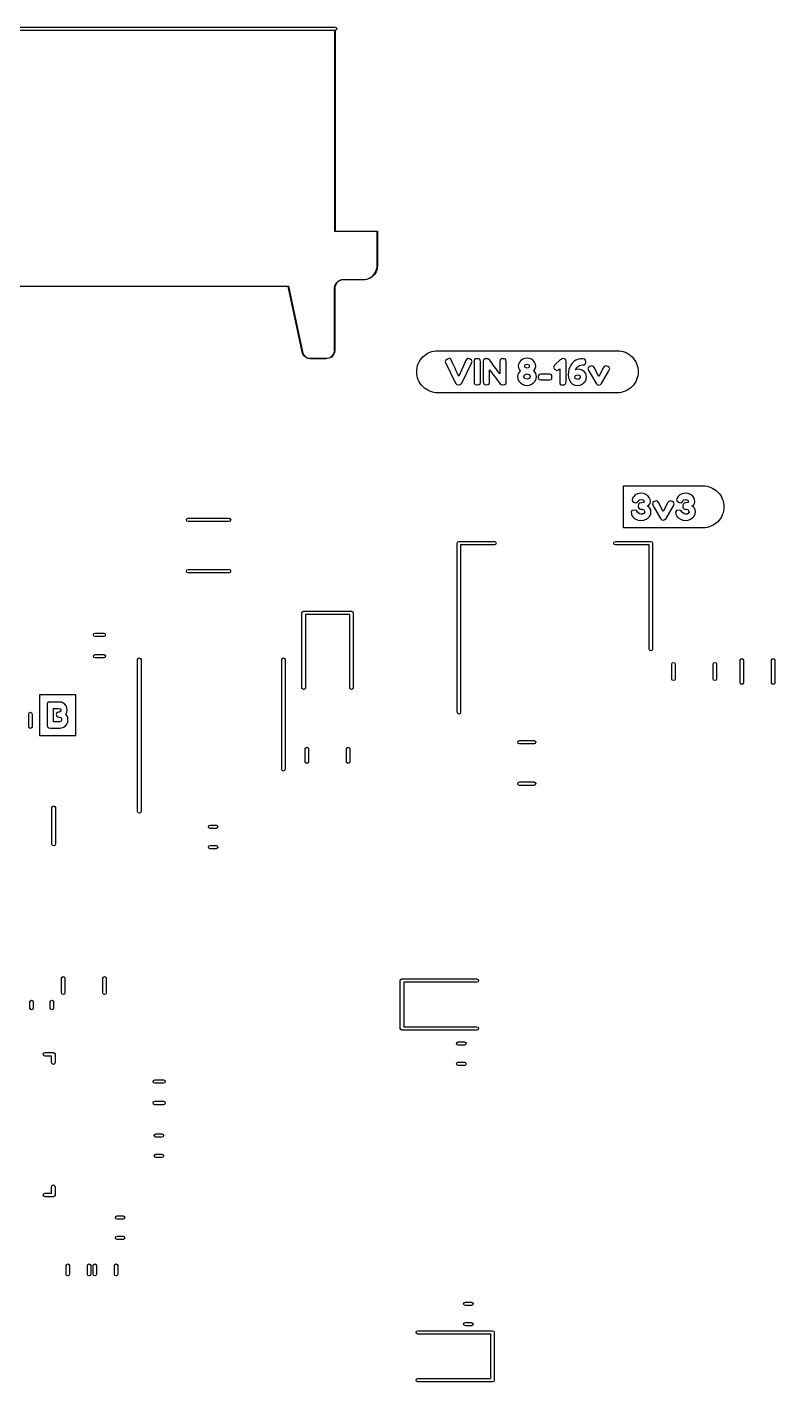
# Model space of a CAD drawing. Extents: x 39.1 to 94.4, y -76.2 to -22.6.
# Drawn here: x 67.81 to 94.39, y -70.69 to -22.55 of the extents above; entities that cross this region are included whole.
import ezdxf

# ---------------------------------------------------------------- set-up
doc = ezdxf.new("R2010")
doc.units = 0
doc.layers.add('BLACK', color=7, linetype='CONTINUOUS')

msp = doc.modelspace()

# ---------------------------------------------------------------- linework, layer by layer
at = {"layer": 'BLACK', "linetype": 'CONTINUOUS'}
for p, q in [((53.2371, -22.5546), (78.7629, -22.5546)), ((78.7629, -22.5546), (78.8053, -22.5722)), ((78.8053, -22.5722), (78.8229, -22.6146)), ((78.8229, -22.6146), (78.8053, -22.6571)), ((78.7549, -22.6746), (53.2451, -22.6746)), ((78.7549, -29.8106), (78.7549, -22.6746)), ((78.8053, -22.6571), (78.7709, -22.6713)), ((78.7709, -22.6713), (78.7709, -29.8026)), ((78.7572, -29.8162), (78.7549, -29.8106)), ((78.7629, -29.8186), (78.7572, -29.8162)), ((80.252, -29.8186), (78.7629, -29.8186)), ((78.7709, -29.8026), (80.26, -29.8026)), ((80.252, -31.029), (80.252, -29.8186)), ((80.26, -29.8026), (80.2657, -29.8049)), ((80.2657, -29.8049), (80.268, -29.8106)), ((80.268, -29.8106), (80.268, -31.029)), ((80.2177, -31.2494), (80.1572, -31.3457)), ((80.1792, -31.2924), (80.2273, -31.1925)), ((80.2553, -31.142), (80.2177, -31.2494)), ((80.2273, -31.1925), (80.252, -31.0844)), ((80.252, -31.0844), (80.252, -31.029)), ((80.268, -31.029), (80.2553, -31.142)), ((54.8992, -31.7581), (77.1008, -31.7581)), ((77.1008, -31.7581), (77.1029, -31.759)), ((77.1029, -31.759), (77.1052, -31.7594)), ((77.1052, -31.7594), (77.1057, -31.7601)), ((77.1057, -31.7601), (77.1065, -31.7605)), ((77.1065, -31.7605), (77.1073, -31.7626)), ((77.1073, -31.7626), (77.1086, -31.7645)), ((77.1086, -31.7645), (77.607, -34.0902)), ((78.742, -31.829), (78.7571, -31.7338)), ((78.7571, -31.7338), (78.8008, -31.648)), ((78.7866, -31.6948), (78.758, -31.7828)), ((78.841, -31.62), (78.7866, -31.6948)), ((78.8008, -31.648), (78.869, -31.5798)), ((78.9158, -31.5656), (78.841, -31.62)), ((78.869, -31.5798), (78.9548, -31.5361)), ((79.0038, -31.537), (78.9158, -31.5656)), ((78.9548, -31.5361), (79.05, -31.521)), ((79.05, -31.537), (79.0038, -31.537)), ((79.05, -31.521), (79.76, -31.521)), ((79.76, -31.537), (79.05, -31.537)), ((79.76, -31.521), (79.8154, -31.521)), ((79.873, -31.5243), (79.76, -31.537)), ((79.8154, -31.521), (79.9235, -31.4963)), ((79.9804, -31.4867), (79.873, -31.5243)), ((79.9235, -31.4963), (80.0234, -31.4482)), ((80.0767, -31.4262), (79.9804, -31.4867)), ((80.0234, -31.4482), (80.1101, -31.3791)), ((80.1572, -31.3457), (80.0767, -31.4262)), ((80.1101, -31.3791), (80.1792, -31.2924)), ((77.0943, -31.7741), (54.9057, -31.7741)), ((77.5914, -34.0935), (77.0943, -31.7741)), ((78.742, -34.029), (78.742, -31.829)), ((78.758, -31.7828), (78.758, -31.829)), ((78.758, -31.829), (78.758, -34.029)), ((77.6197, -34.1721), (77.5913, -34.0935)), ((77.5913, -34.0935), (77.5914, -34.0935)), ((77.5914, -34.0935), (77.5914, -34.0935)), ((77.607, -34.0902), (77.607, -34.0902)), ((77.607, -34.0902), (77.6153, -34.1293)), ((77.6153, -34.1293), (77.6524, -34.2)), ((77.6682, -34.2401), (77.6197, -34.1721)), ((78.659, -34.238), (78.7134, -34.1632)), ((78.7429, -34.1242), (78.6992, -34.21)), ((78.7134, -34.1632), (78.742, -34.0752)), ((78.742, -34.0752), (78.742, -34.029)), ((78.758, -34.029), (78.7429, -34.1242)), ((81.9967, -34.1777), (82.0597, -34.1399)), ((82.0597, -34.1399), (82.1261, -34.1085)), ((82.1261, -34.1085), (82.1952, -34.0838)), ((82.1952, -34.0838), (82.2665, -34.0659)), ((82.2665, -34.0659), (82.3391, -34.0552)), ((82.3391, -34.0552), (82.4125, -34.0515)), ((82.4125, -34.0515), (82.6771, -34.0515)), ((82.6771, -34.0515), (88.5229, -34.0515)), ((88.5229, -34.0515), (88.7875, -34.0515)), ((88.7875, -34.0515), (88.8608, -34.0552)), ((88.8608, -34.0552), (88.9335, -34.0659)), ((88.9335, -34.0659), (89.0048, -34.0838)), ((89.0048, -34.0838), (89.0739, -34.1085)), ((89.0739, -34.1085), (89.1403, -34.1399)), ((89.1403, -34.1399), (89.2033, -34.1777)), ((77.6524, -34.2), (77.7072, -34.2582)), ((77.7331, -34.2926), (77.6682, -34.2401)), ((77.7072, -34.2582), (77.7756, -34.2996)), ((77.8098, -34.3257), (77.7331, -34.2926)), ((77.7756, -34.2996), (77.8526, -34.321)), ((77.8925, -34.337), (77.8098, -34.3257)), ((77.8526, -34.321), (77.8925, -34.321)), ((77.8925, -34.321), (77.8925, -34.321)), ((77.8925, -34.321), (78.45, -34.321)), ((78.45, -34.337), (77.8925, -34.337)), ((77.8925, -34.337), (77.8925, -34.337)), ((77.8925, -34.337), (77.8925, -34.337)), ((78.45, -34.321), (78.4962, -34.321)), ((78.5452, -34.3219), (78.45, -34.337)), ((78.4962, -34.321), (78.5842, -34.2924)), ((78.631, -34.2782), (78.5452, -34.3219)), ((78.5842, -34.2924), (78.659, -34.238)), ((78.6992, -34.21), (78.631, -34.2782)), ((81.6677, -34.7266), (81.6784, -34.654)), ((81.6784, -34.654), (81.6963, -34.5827)), ((81.6963, -34.5827), (81.721, -34.5136)), ((81.721, -34.5136), (81.7524, -34.4472)), ((81.7524, -34.4472), (81.7902, -34.3842)), ((81.7902, -34.3842), (81.8339, -34.3252)), ((81.8339, -34.3252), (81.8833, -34.2708)), ((81.8833, -34.2708), (81.9377, -34.2214)), ((81.9377, -34.2214), (81.9967, -34.1777)), ((82.6958, -34.3879), (82.6771, -34.4304)), ((82.6771, -34.4304), (82.6961, -34.4914)), ((82.752, -34.3492), (82.6958, -34.3879)), ((82.6961, -34.4914), (83.0467, -35.2026)), ((82.8162, -34.3276), (82.752, -34.3492)), ((82.8498, -34.3326), (82.8162, -34.3276)), ((82.8714, -34.3504), (82.8498, -34.3326)), ((82.8924, -34.3841), (82.8714, -34.3504)), ((82.9093, -34.4196), (82.8924, -34.3841)), ((82.9413, -34.4895), (82.9093, -34.4196)), ((82.9821, -34.5792), (82.9413, -34.4895)), ((83.0257, -34.6743), (82.9821, -34.5792)), ((83.4099, -34.3999), (83.1559, -34.9562)), ((83.2638, -35.2026), (83.6144, -34.4914)), ((83.4277, -34.3618), (83.4099, -34.3999)), ((83.4835, -34.3276), (83.4277, -34.3618)), ((83.5585, -34.3492), (83.4835, -34.3276)), ((83.6147, -34.3879), (83.5585, -34.3492)), ((83.6144, -34.4914), (83.6334, -34.4304)), ((83.6334, -34.4304), (83.6147, -34.3879)), ((83.7052, -34.4031), (83.7033, -34.4469)), ((83.7033, -34.4469), (83.7033, -35.1531)), ((83.7172, -34.3695), (83.7052, -34.4031)), ((83.7509, -34.3438), (83.7172, -34.3695)), ((83.8163, -34.3352), (83.7509, -34.3438)), ((83.8871, -34.3469), (83.8163, -34.3352)), ((83.9217, -34.3822), (83.8871, -34.3469)), ((83.928, -34.4482), (83.9217, -34.3822)), ((83.928, -35.1543), (83.928, -34.4482)), ((84.0417, -34.3739), (84.0296, -34.4444)), ((84.0296, -34.4444), (84.0296, -35.1531)), ((84.0779, -34.3441), (84.0417, -34.3739)), ((84.1401, -34.3364), (84.0779, -34.3441)), ((84.2005, -34.3434), (84.1401, -34.3364)), ((84.2316, -34.3593), (84.2005, -34.3434)), ((84.2608, -34.3923), (84.2316, -34.3593)), ((84.3452, -34.5069), (84.2608, -34.3923)), ((84.4197, -34.6078), (84.3452, -34.5069)), ((84.4843, -34.6949), (84.4197, -34.6078)), ((84.631, -34.3739), (84.6189, -34.4444)), ((84.6189, -34.4444), (84.6189, -34.8737)), ((84.6672, -34.3441), (84.631, -34.3739)), ((84.7275, -34.3364), (84.6672, -34.3441)), ((84.7859, -34.3428), (84.7275, -34.3364)), ((84.819, -34.358), (84.7859, -34.3428)), ((84.8348, -34.3847), (84.819, -34.358)), ((84.8424, -34.4495), (84.8348, -34.3847)), ((84.8424, -35.1543), (84.8424, -34.4495)), ((85.2847, -34.525), (85.2742, -34.6031)), ((85.2742, -34.6031), (85.2952, -34.6914)), ((85.316, -34.4564), (85.2847, -34.525)), ((85.3682, -34.3974), (85.316, -34.4564)), ((85.4343, -34.3523), (85.3682, -34.3974)), ((85.5071, -34.3252), (85.4343, -34.3523)), ((85.5003, -34.6012), (85.5206, -34.5536)), ((85.5225, -34.6501), (85.5003, -34.6012)), ((85.5867, -34.3161), (85.5071, -34.3252)), ((85.5206, -34.5536), (85.5835, -34.532)), ((85.586, -34.673), (85.5225, -34.6501)), ((85.5835, -34.532), (85.6476, -34.5543)), ((85.6483, -34.6501), (85.586, -34.673)), ((85.666, -34.3253), (85.5867, -34.3161)), ((85.6476, -34.5543), (85.6692, -34.6019)), ((85.6692, -34.6019), (85.6483, -34.6501)), ((85.7379, -34.3528), (85.666, -34.3253)), ((85.8026, -34.3987), (85.7379, -34.3528)), ((85.8534, -34.4588), (85.8026, -34.3987)), ((85.8838, -34.5291), (85.8534, -34.4588)), ((85.8756, -34.687), (85.894, -34.6095)), ((85.894, -34.6095), (85.8838, -34.5291)), ((86.5684, -34.5574), (86.5227, -34.6324)), ((86.5227, -34.6324), (86.5627, -34.7111)), ((86.7767, -34.3695), (86.5684, -34.5574)), ((86.7805, -34.3669), (86.7767, -34.3695)), ((86.8522, -34.3339), (86.7805, -34.3669)), ((86.9125, -34.3403), (86.8522, -34.3339)), ((86.9456, -34.3549), (86.9125, -34.3403)), ((86.9633, -34.3822), (86.9456, -34.3549)), ((86.9697, -34.4495), (86.9633, -34.3822)), ((86.9697, -35.1569), (86.9697, -34.4495)), ((87.1019, -34.6406), (87.0743, -34.7216)), ((87.1404, -34.566), (87.1019, -34.6406)), ((87.19, -34.4977), (87.1404, -34.566)), ((87.2492, -34.4392), (87.19, -34.4977)), ((87.3164, -34.3937), (87.2492, -34.4392)), ((87.3917, -34.3612), (87.3164, -34.3937)), ((87.331, -34.6705), (87.3761, -34.6209)), ((87.3761, -34.6209), (87.4529, -34.5778)), ((87.4751, -34.3417), (87.3917, -34.3612)), ((87.4529, -34.5778), (87.5539, -34.56)), ((87.5666, -34.3352), (87.4751, -34.3417)), ((87.5539, -34.56), (87.6276, -34.5523)), ((87.6371, -34.3472), (87.5666, -34.3352)), ((87.6276, -34.5523), (87.653, -34.5358)), ((87.6669, -34.3834), (87.6371, -34.3472)), ((87.653, -34.5358), (87.6682, -34.5028)), ((87.6745, -34.4444), (87.6669, -34.3834)), ((87.6682, -34.5028), (87.6745, -34.4444)), ((87.7673, -34.653), (87.7507, -34.6971)), ((87.8168, -34.612), (87.7673, -34.653)), ((87.893, -34.5841), (87.8168, -34.612)), ((87.9368, -34.6012), (87.893, -34.5841)), ((87.9705, -34.6527), (87.9368, -34.6012)), ((88.1368, -34.9727), (87.9705, -34.6527)), ((88.3032, -34.6527), (88.1368, -34.9727)), ((88.3242, -34.6178), (88.3032, -34.6527)), ((88.3464, -34.5962), (88.3242, -34.6178)), ((88.387, -34.5854), (88.3464, -34.5962)), ((88.4569, -34.612), (88.387, -34.5854)), ((88.5064, -34.6527), (88.4569, -34.612)), ((88.5229, -34.6959), (88.5064, -34.6527)), ((89.2033, -34.1777), (89.2623, -34.2214)), ((89.2623, -34.2214), (89.3167, -34.2708)), ((89.3167, -34.2708), (89.3661, -34.3252)), ((89.3661, -34.3252), (89.4098, -34.3842)), ((89.4098, -34.3842), (89.4476, -34.4472)), ((89.4476, -34.4472), (89.479, -34.5136)), ((89.479, -34.5136), (89.5037, -34.5827)), ((89.5037, -34.5827), (89.5216, -34.654)), ((89.5216, -34.654), (89.5323, -34.7266)), ((81.6641, -34.8), (81.6677, -34.7266)), ((81.6677, -34.8734), (81.6641, -34.8)), ((81.6784, -34.946), (81.6677, -34.8734)), ((81.6963, -35.0173), (81.6784, -34.946)), ((81.721, -35.0864), (81.6963, -35.0173)), ((81.7524, -35.1528), (81.721, -35.0864)), ((83.0695, -34.7694), (83.0257, -34.6743)), ((83.1108, -34.8591), (83.0695, -34.7694)), ((83.1421, -34.9268), (83.1108, -34.8591)), ((83.1559, -34.9562), (83.1421, -34.9268)), ((84.2532, -35.1543), (84.2532, -34.7365)), ((84.2532, -34.7365), (84.2887, -34.7828)), ((84.2887, -34.7828), (84.335, -34.8437)), ((84.335, -34.8437), (84.3922, -34.9194)), ((84.3922, -34.9194), (84.4603, -35.0097)), ((84.4603, -35.0097), (84.5393, -35.1147)), ((84.5391, -34.7683), (84.4843, -34.6949)), ((84.5839, -34.8278), (84.5391, -34.7683)), ((84.5393, -35.1147), (84.6291, -35.2343)), ((84.6189, -34.8737), (84.5839, -34.8278)), ((85.2528, -34.9151), (85.2463, -34.9676)), ((85.2463, -34.9676), (85.2578, -35.057)), ((85.2723, -34.8641), (85.2528, -34.9151)), ((85.2578, -35.057), (85.2923, -35.1336)), ((85.3238, -34.7911), (85.2723, -34.8641)), ((85.2923, -35.1336), (85.3498, -35.1975)), ((85.2952, -34.6914), (85.3289, -34.7467)), ((85.3504, -34.767), (85.3238, -34.7911)), ((85.3289, -34.7467), (85.3504, -34.767)), ((85.4711, -34.9727), (85.5003, -34.9073)), ((85.5003, -35.0388), (85.4711, -34.9727)), ((85.5003, -34.9073), (85.5848, -34.8775)), ((85.5854, -35.0692), (85.5003, -35.0388)), ((85.5848, -34.8775), (85.6686, -34.9079)), ((85.6692, -35.0388), (85.5854, -35.0692)), ((85.6686, -34.9079), (85.6972, -34.9734)), ((85.6972, -34.9734), (85.6692, -35.0388)), ((85.8184, -35.1969), (85.8759, -35.1327)), ((85.8191, -34.767), (85.8381, -34.7467)), ((85.8477, -34.793), (85.8191, -34.767)), ((85.8381, -34.7467), (85.8756, -34.687)), ((85.8934, -34.8622), (85.8477, -34.793)), ((85.8759, -35.1327), (85.9104, -35.0563)), ((85.9148, -34.9146), (85.8934, -34.8622)), ((85.9104, -35.0563), (85.9219, -34.9676)), ((85.9219, -34.9676), (85.9148, -34.9146)), ((85.9931, -34.9308), (85.9854, -34.988)), ((85.9854, -34.988), (85.9918, -35.0464)), ((85.9918, -35.0464), (86.0201, -35.0788)), ((86.0172, -34.9003), (85.9931, -34.9308)), ((86.0782, -34.8889), (86.0172, -34.9003)), ((86.0201, -35.0788), (86.0769, -35.0896)), ((86.0769, -35.0896), (86.3791, -35.0896)), ((86.3804, -34.8889), (86.0782, -34.8889)), ((86.3791, -35.0896), (86.4426, -35.0781)), ((86.4369, -34.8994), (86.3804, -34.8889)), ((86.4642, -34.9308), (86.4369, -34.8994)), ((86.4426, -35.0781), (86.4649, -35.047)), ((86.4719, -34.9892), (86.4642, -34.9308)), ((86.4649, -35.047), (86.4719, -34.9892)), ((86.5627, -34.7111), (86.6395, -34.7555)), ((86.6395, -34.7555), (86.7284, -34.7162)), ((86.7284, -34.7162), (86.7449, -34.7009)), ((86.7449, -34.7009), (86.7449, -35.1543)), ((87.0578, -34.809), (87.0522, -34.9029)), ((87.0522, -34.9029), (87.0616, -35.0078)), ((87.0743, -34.7216), (87.0578, -34.809)), ((87.0616, -35.0078), (87.0895, -35.099)), ((87.0895, -35.099), (87.1361, -35.1766)), ((87.2834, -34.9803), (87.3094, -34.9327)), ((87.2866, -35.0172), (87.2834, -34.9803)), ((87.2986, -35.0451), (87.2866, -35.0172)), ((87.3799, -35.0743), (87.2986, -35.0451)), ((87.3951, -34.7111), (87.3012, -34.7327)), ((87.3012, -34.7327), (87.3075, -34.7149)), ((87.3075, -34.7149), (87.331, -34.6705)), ((87.3094, -34.9327), (87.3843, -34.9092)), ((87.4532, -35.053), (87.3799, -35.0743)), ((87.3843, -34.9092), (87.4555, -34.9346)), ((87.4749, -34.7203), (87.3951, -34.7111)), ((87.4777, -34.9892), (87.4532, -35.053)), ((87.4555, -34.9346), (87.4777, -34.9892)), ((87.5467, -34.7481), (87.4749, -34.7203)), ((87.6104, -34.7943), (87.5467, -34.7481)), ((87.6079, -35.1962), (87.659, -35.134)), ((87.6602, -34.8521), (87.6104, -34.7943)), ((87.659, -35.134), (87.6897, -35.0625)), ((87.69, -34.9145), (87.6602, -34.8521)), ((87.6897, -35.0625), (87.6999, -34.9816)), ((87.6999, -34.9816), (87.69, -34.9145)), ((87.7507, -34.6971), (87.7761, -34.7657)), ((87.7761, -34.7657), (88.0403, -35.2178)), ((88.2346, -35.2166), (88.4975, -34.7657)), ((88.4975, -34.7657), (88.5229, -34.6959)), ((89.479, -35.0864), (89.4476, -35.1528)), ((89.5037, -35.0173), (89.479, -35.0864)), ((89.5216, -34.946), (89.5037, -35.0173)), ((89.5323, -34.8734), (89.5216, -34.946)), ((89.5323, -34.7266), (89.5359, -34.8)), ((89.5359, -34.8), (89.5323, -34.8734)), ((81.7902, -35.2158), (81.7524, -35.1528)), ((81.8339, -35.2748), (81.7902, -35.2158)), ((81.8833, -35.3292), (81.8339, -35.2748)), ((81.9377, -35.3786), (81.8833, -35.3292)), ((81.9967, -35.4223), (81.9377, -35.3786)), ((82.0597, -35.4601), (81.9967, -35.4223)), ((82.1261, -35.4915), (82.0597, -35.4601)), ((82.1952, -35.5162), (82.1261, -35.4915)), ((82.2665, -35.5341), (82.1952, -35.5162)), ((82.3391, -35.5448), (82.2665, -35.5341)), ((82.4125, -35.5485), (82.3391, -35.5448)), ((82.6771, -35.5485), (82.4125, -35.5485)), ((83.1622, -35.5485), (82.6771, -35.5485)), ((83.0467, -35.2026), (83.0892, -35.2477)), ((83.0892, -35.2477), (83.1495, -35.2648)), ((83.1495, -35.2648), (83.1622, -35.2648)), ((83.1622, -35.2648), (83.2213, -35.2477)), ((83.815, -35.5485), (83.1622, -35.5485)), ((83.2213, -35.2477), (83.2638, -35.2026)), ((83.7033, -35.1531), (83.7109, -35.2178)), ((83.7109, -35.2178), (83.7445, -35.254)), ((83.7445, -35.254), (83.815, -35.2661)), ((83.815, -35.2661), (83.8804, -35.2575)), ((84.7294, -35.5485), (83.815, -35.5485)), ((83.8804, -35.2575), (83.9141, -35.2318)), ((83.9141, -35.2318), (83.9261, -35.1988)), ((83.9261, -35.1988), (83.928, -35.1543)), ((84.0296, -35.1531), (84.0315, -35.1975)), ((84.0315, -35.1975), (84.0436, -35.2318)), ((84.0436, -35.2318), (84.0766, -35.2575)), ((84.0766, -35.2575), (84.1401, -35.2661)), ((84.1401, -35.2661), (84.2055, -35.2575)), ((84.2055, -35.2575), (84.2392, -35.2318)), ((84.2392, -35.2318), (84.2513, -35.1988)), ((84.2513, -35.1988), (84.2532, -35.1543)), ((84.6291, -35.2343), (84.6608, -35.2585)), ((84.6608, -35.2585), (84.7294, -35.2661)), ((84.7294, -35.2661), (84.7948, -35.2575)), ((85.5841, -35.5485), (84.7294, -35.5485)), ((84.7948, -35.2575), (84.8285, -35.2318)), ((84.8285, -35.2318), (84.8405, -35.1988)), ((84.8405, -35.1988), (84.8424, -35.1543)), ((85.3498, -35.1975), (85.4218, -35.2455)), ((85.4218, -35.2455), (85.5, -35.2743)), ((85.5, -35.2743), (85.5841, -35.2839)), ((85.5841, -35.2839), (85.6683, -35.2742)), ((86.3791, -35.5485), (85.5841, -35.5485)), ((85.6683, -35.2742), (85.7464, -35.2452)), ((85.7464, -35.2452), (85.8184, -35.1969)), ((86.8567, -35.5485), (86.3791, -35.5485)), ((86.7449, -35.1543), (86.7468, -35.2007)), ((86.7468, -35.2007), (86.7589, -35.2356)), ((86.7589, -35.2356), (86.7928, -35.2604)), ((86.7928, -35.2604), (86.8567, -35.2686)), ((86.8567, -35.2686), (86.9221, -35.2601)), ((87.385, -35.5485), (86.8567, -35.5485)), ((86.9221, -35.2601), (86.9557, -35.2343)), ((86.9557, -35.2343), (86.9678, -35.2007)), ((86.9678, -35.2007), (86.9697, -35.1569)), ((87.1361, -35.1766), (87.201, -35.2355)), ((87.201, -35.2355), (87.2839, -35.2708)), ((87.2839, -35.2708), (87.385, -35.2826)), ((87.385, -35.2826), (87.4679, -35.273)), ((88.1387, -35.5485), (87.385, -35.5485)), ((87.4679, -35.273), (87.5422, -35.2442)), ((87.5422, -35.2442), (87.6079, -35.1962)), ((88.0403, -35.2178), (88.0517, -35.2318)), ((88.0517, -35.2318), (88.0867, -35.2591)), ((88.0867, -35.2591), (88.1387, -35.2724)), ((88.1387, -35.2724), (88.194, -35.2553)), ((88.5229, -35.5485), (88.1387, -35.5485)), ((88.194, -35.2553), (88.2346, -35.2166)), ((88.7875, -35.5485), (88.5229, -35.5485)), ((88.8608, -35.5448), (88.7875, -35.5485)), ((88.9335, -35.5341), (88.8608, -35.5448)), ((89.0048, -35.5162), (88.9335, -35.5341)), ((89.0739, -35.4915), (89.0048, -35.5162)), ((89.1403, -35.4601), (89.0739, -35.4915)), ((89.2033, -35.4223), (89.1403, -35.4601)), ((89.2623, -35.3786), (89.2033, -35.4223)), ((89.3167, -35.3292), (89.2623, -35.3786)), ((89.3661, -35.2748), (89.3167, -35.3292)), ((89.4098, -35.2158), (89.3661, -35.2748)), ((89.4476, -35.1528), (89.4098, -35.2158)), ((89.0172, -40.3453), (89.0172, -38.8547)), ((89.0172, -38.8547), (89.2818, -38.8547)), ((89.2818, -38.8547), (91.5729, -38.8547)), ((91.5729, -38.8547), (91.8375, -38.8547)), ((91.8375, -38.8547), (91.9105, -38.8583)), ((91.9105, -38.8583), (91.9829, -38.869)), ((91.9829, -38.869), (92.0538, -38.8868)), ((92.0538, -38.8868), (92.1227, -38.9115)), ((92.1227, -38.9115), (92.1888, -38.9427)), ((92.1888, -38.9427), (92.2515, -38.9803)), ((92.2515, -38.9803), (92.3103, -39.0239)), ((89.3491, -39.2666), (89.3199, -39.353)), ((89.3199, -39.353), (89.3358, -39.3984)), ((89.3358, -39.3984), (89.3834, -39.4381)), ((89.3771, -39.2266), (89.3491, -39.2666)), ((89.4298, -39.1765), (89.3771, -39.2266)), ((89.3834, -39.4381), (89.4533, -39.4609)), ((89.5136, -39.1371), (89.4298, -39.1765)), ((89.4533, -39.4609), (89.5015, -39.4451)), ((89.5015, -39.4451), (89.5371, -39.3974)), ((89.5706, -39.1238), (89.5136, -39.1371)), ((89.5371, -39.3974), (89.5447, -39.3822)), ((89.5447, -39.3822), (89.5777, -39.3517)), ((89.5828, -39.4673), (89.5476, -39.5019)), ((89.6336, -39.1193), (89.5706, -39.1238)), ((89.5777, -39.3517), (89.6495, -39.3365)), ((89.6489, -39.4609), (89.5828, -39.4673)), ((89.7304, -39.1292), (89.6336, -39.1193)), ((89.7212, -39.4486), (89.6489, -39.4609)), ((89.6495, -39.3365), (89.72, -39.3606)), ((89.72, -39.3606), (89.7454, -39.4114)), ((89.7454, -39.4114), (89.7212, -39.4486)), ((89.8125, -39.1588), (89.7304, -39.1292)), ((89.88, -39.2082), (89.8125, -39.1588)), ((89.9301, -39.2699), (89.88, -39.2082)), ((89.9601, -39.3366), (89.9301, -39.2699)), ((89.9592, -39.4755), (89.9702, -39.4082)), ((89.9702, -39.4082), (89.9601, -39.3366)), ((90.0578, -39.4511), (90.0413, -39.4952)), ((90.1073, -39.4101), (90.0578, -39.4511)), ((90.1835, -39.3822), (90.1073, -39.4101)), ((90.2273, -39.3993), (90.1835, -39.3822)), ((90.261, -39.4508), (90.2273, -39.3993)), ((90.4274, -39.7708), (90.261, -39.4508)), ((90.5937, -39.4508), (90.4274, -39.7708)), ((90.6147, -39.4158), (90.5937, -39.4508)), ((90.6369, -39.3943), (90.6147, -39.4158)), ((90.6776, -39.3835), (90.6369, -39.3943)), ((90.7474, -39.4101), (90.6776, -39.3835)), ((90.7969, -39.4508), (90.7474, -39.4101)), ((90.8134, -39.494), (90.7969, -39.4508)), ((90.9316, -39.2666), (90.9023, -39.353)), ((90.9023, -39.353), (90.9182, -39.3984)), ((90.9182, -39.3984), (90.9658, -39.4381)), ((90.9595, -39.2266), (90.9316, -39.2666)), ((91.0122, -39.1765), (90.9595, -39.2266)), ((90.9658, -39.4381), (91.0357, -39.4609)), ((91.096, -39.1371), (91.0122, -39.1765)), ((91.0357, -39.4609), (91.084, -39.4451)), ((91.084, -39.4451), (91.1195, -39.3974)), ((91.153, -39.1238), (91.096, -39.1371)), ((91.1195, -39.3974), (91.1271, -39.3822)), ((91.1271, -39.3822), (91.1602, -39.3517)), ((91.1652, -39.4673), (91.13, -39.5019)), ((91.216, -39.1193), (91.153, -39.1238)), ((91.1602, -39.3517), (91.2319, -39.3365)), ((91.2313, -39.4609), (91.1652, -39.4673)), ((91.3128, -39.1292), (91.216, -39.1193)), ((91.3037, -39.4486), (91.2313, -39.4609)), ((91.2319, -39.3365), (91.3024, -39.3606)), ((91.3024, -39.3606), (91.3278, -39.4114)), ((91.3278, -39.4114), (91.3037, -39.4486)), ((91.395, -39.1588), (91.3128, -39.1292)), ((91.4624, -39.2082), (91.395, -39.1588)), ((91.5125, -39.2699), (91.4624, -39.2082)), ((91.5426, -39.3366), (91.5125, -39.2699)), ((91.5416, -39.4755), (91.5526, -39.4082)), ((91.5526, -39.4082), (91.5426, -39.3366)), ((92.3103, -39.0239), (92.3645, -39.073)), ((92.3645, -39.073), (92.4136, -39.1272)), ((92.4136, -39.1272), (92.4572, -39.1859)), ((92.4572, -39.1859), (92.4948, -39.2487)), ((92.4948, -39.2487), (92.526, -39.3148)), ((92.526, -39.3148), (92.5507, -39.3837)), ((92.5507, -39.3837), (92.5684, -39.4546)), ((92.5684, -39.4546), (92.5792, -39.5269)), ((89.3129, -39.7321), (89.2818, -39.7873)), ((89.2818, -39.7873), (89.2958, -39.8559)), ((89.2958, -39.8559), (89.2983, -39.8686)), ((89.2983, -39.8686), (89.3123, -39.9016)), ((89.3123, -39.9016), (89.3437, -39.9521)), ((89.4063, -39.7137), (89.3129, -39.7321)), ((89.3437, -39.9521), (89.3796, -39.9918)), ((89.4736, -39.7264), (89.4063, -39.7137)), ((89.5117, -39.7924), (89.4736, -39.7264)), ((89.5815, -39.8534), (89.5117, -39.7924)), ((89.5476, -39.5019), (89.5358, -39.5727)), ((89.5358, -39.5727), (89.5444, -39.6378)), ((89.5444, -39.6378), (89.5701, -39.6705)), ((89.5701, -39.6705), (89.6031, -39.6832)), ((89.6349, -39.861), (89.5815, -39.8534)), ((89.6031, -39.6832), (89.6609, -39.6857)), ((89.6933, -39.8542), (89.6349, -39.861)), ((89.6609, -39.6857), (89.7346, -39.7118)), ((89.7339, -39.8337), (89.6933, -39.8542)), ((89.7657, -39.7721), (89.7339, -39.8337)), ((89.7346, -39.7118), (89.7657, -39.7721)), ((89.8711, -39.5689), (89.9261, -39.529)), ((89.8711, -39.5778), (89.8711, -39.5689)), ((89.9086, -39.6051), (89.8711, -39.5778)), ((89.8889, -39.9924), (89.9453, -39.9283)), ((89.9486, -39.6464), (89.9086, -39.6051)), ((89.9261, -39.529), (89.9592, -39.4755)), ((89.9453, -39.9283), (89.9792, -39.8536)), ((89.98, -39.7035), (89.9486, -39.6464)), ((89.9792, -39.8536), (89.9905, -39.7683)), ((89.9905, -39.7683), (89.98, -39.7035)), ((90.0413, -39.4952), (90.0667, -39.5638)), ((90.0667, -39.5638), (90.3308, -40.0159)), ((90.5252, -40.0147), (90.788, -39.5638)), ((90.788, -39.5638), (90.8134, -39.494)), ((90.8954, -39.7321), (90.8642, -39.7873)), ((90.8642, -39.7873), (90.8782, -39.8559)), ((90.8782, -39.8559), (90.8808, -39.8686)), ((90.8808, -39.8686), (90.8947, -39.9016)), ((90.8947, -39.9016), (90.9262, -39.9521)), ((90.9887, -39.7137), (90.8954, -39.7321)), ((90.9262, -39.9521), (90.962, -39.9918)), ((91.056, -39.7264), (90.9887, -39.7137)), ((91.0941, -39.7924), (91.056, -39.7264)), ((91.164, -39.8534), (91.0941, -39.7924)), ((91.13, -39.5019), (91.1182, -39.5727)), ((91.1182, -39.5727), (91.1268, -39.6378)), ((91.1268, -39.6378), (91.1525, -39.6705)), ((91.1525, -39.6705), (91.1856, -39.6832)), ((91.2173, -39.861), (91.164, -39.8534)), ((91.1856, -39.6832), (91.2433, -39.6857)), ((91.2757, -39.8542), (91.2173, -39.861)), ((91.2433, -39.6857), (91.317, -39.7118)), ((91.3164, -39.8337), (91.2757, -39.8542)), ((91.3481, -39.7721), (91.3164, -39.8337)), ((91.317, -39.7118), (91.3481, -39.7721)), ((91.4535, -39.5689), (91.5086, -39.529)), ((91.4535, -39.5778), (91.4535, -39.5689)), ((91.491, -39.6051), (91.4535, -39.5778)), ((91.4713, -39.9924), (91.5277, -39.9283)), ((91.531, -39.6464), (91.491, -39.6051)), ((91.5086, -39.529), (91.5416, -39.4755)), ((91.5277, -39.9283), (91.5616, -39.8536)), ((91.5624, -39.7035), (91.531, -39.6464)), ((91.5616, -39.8536), (91.5729, -39.7683)), ((91.5729, -39.7683), (91.5624, -39.7035)), ((92.4948, -39.9513), (92.4572, -40.0141)), ((92.526, -39.8852), (92.4948, -39.9513)), ((92.5507, -39.8163), (92.526, -39.8852)), ((92.5684, -39.7454), (92.5507, -39.8163)), ((92.5792, -39.673), (92.5684, -39.7454)), ((92.5792, -39.5269), (92.5828, -39.6)), ((92.5828, -39.6), (92.5792, -39.673)), ((73.4779, -40.065), (73.4955, -40.0226)), ((73.4955, -40.1074), (73.4779, -40.065)), ((73.4955, -40.0226), (73.5379, -40.005)), ((73.5379, -40.125), (73.4955, -40.1074)), ((73.5379, -40.005), (74.9921, -40.005)), ((74.9921, -40.125), (73.5379, -40.125)), ((74.9921, -40.005), (75.0345, -40.0226)), ((75.0345, -40.1074), (74.9921, -40.125)), ((75.0345, -40.0226), (75.0521, -40.065)), ((75.0521, -40.065), (75.0345, -40.1074)), ((89.2818, -40.3453), (89.0172, -40.3453)), ((89.6336, -40.3453), (89.2818, -40.3453)), ((89.3796, -39.9918), (89.453, -40.0412)), ((89.453, -40.0412), (89.5377, -40.0708)), ((89.5377, -40.0708), (89.6336, -40.0807)), ((89.6336, -40.0807), (89.7303, -40.0709)), ((90.4293, -40.3453), (89.6336, -40.3453)), ((89.7303, -40.0709), (89.8154, -40.0415)), ((89.8154, -40.0415), (89.8889, -39.9924)), ((90.3308, -40.0159), (90.3423, -40.0299)), ((90.3423, -40.0299), (90.3772, -40.0572)), ((90.3772, -40.0572), (90.4293, -40.0705)), ((90.4293, -40.0705), (90.4845, -40.0534)), ((91.216, -40.3453), (90.4293, -40.3453)), ((90.4845, -40.0534), (90.5252, -40.0147)), ((90.962, -39.9918), (91.0354, -40.0412)), ((91.0354, -40.0412), (91.1201, -40.0708)), ((91.1201, -40.0708), (91.216, -40.0807)), ((91.216, -40.0807), (91.3127, -40.0709)), ((91.5729, -40.3453), (91.216, -40.3453)), ((91.3127, -40.0709), (91.3978, -40.0415)), ((91.3978, -40.0415), (91.4713, -39.9924)), ((91.8375, -40.3453), (91.5729, -40.3453)), ((91.9105, -40.3417), (91.8375, -40.3453)), ((91.9829, -40.331), (91.9105, -40.3417)), ((92.0538, -40.3132), (91.9829, -40.331)), ((92.1227, -40.2885), (92.0538, -40.3132)), ((92.1888, -40.2573), (92.1227, -40.2885)), ((92.2515, -40.2197), (92.1888, -40.2573)), ((92.3103, -40.1761), (92.2515, -40.2197)), ((92.3645, -40.127), (92.3103, -40.1761)), ((92.4136, -40.0728), (92.3645, -40.127)), ((92.4572, -40.0141), (92.4136, -40.0728)), ((83.105, -40.89), (83.1226, -40.8476)), ((83.105, -46.9), (83.105, -40.89)), ((83.1226, -40.8476), (83.165, -40.83)), ((83.165, -40.83), (84.425, -40.83)), ((84.425, -40.83), (84.4674, -40.8476)), ((84.4674, -40.8476), (84.485, -40.89)), ((84.485, -40.89), (84.4674, -40.9324)), ((88.665, -40.89), (88.6826, -40.8476)), ((88.6826, -40.9324), (88.665, -40.89)), ((88.6826, -40.8476), (88.725, -40.83)), ((88.725, -40.83), (89.985, -40.83)), ((89.985, -40.83), (90.0274, -40.8476)), ((90.0274, -40.8476), (90.045, -40.89)), ((90.045, -40.89), (90.045, -44.65)), ((84.425, -40.95), (83.225, -40.95)), ((83.225, -40.95), (83.225, -46.9)), ((84.4674, -40.9324), (84.425, -40.95)), ((88.725, -40.95), (88.6826, -40.9324)), ((89.925, -40.95), (88.725, -40.95)), ((89.925, -44.65), (89.925, -40.95)), ((73.4779, -41.885), (73.4955, -41.8426)), ((73.4955, -41.8426), (73.5379, -41.825)), ((73.5379, -41.825), (74.9921, -41.825)), ((74.9921, -41.825), (75.0345, -41.8426)), ((75.0345, -41.8426), (75.0521, -41.885)), ((73.4955, -41.9274), (73.4779, -41.885)), ((73.5379, -41.945), (73.4955, -41.9274)), ((74.9921, -41.945), (73.5379, -41.945)), ((75.0345, -41.9274), (74.9921, -41.945)), ((75.0521, -41.885), (75.0345, -41.9274)), ((77.6026, -43.3251), (77.645, -43.3075)), ((77.645, -43.3075), (79.345, -43.3075)), ((79.345, -43.3075), (79.3874, -43.3251)), ((77.585, -43.3675), (77.6026, -43.3251)), ((77.585, -46.0275), (77.585, -43.3675)), ((79.285, -43.4275), (77.705, -43.4275)), ((77.705, -43.4275), (77.705, -46.0275)), ((79.285, -46.0275), (79.285, -43.4275)), ((79.3874, -43.3251), (79.405, -43.3675)), ((79.405, -43.3675), (79.405, -46.0275)), ((70.1714, -44.1475), (70.1889, -44.1051)), ((70.1889, -44.1899), (70.1714, -44.1475)), ((70.1889, -44.1051), (70.2314, -44.0875)), ((70.2314, -44.2075), (70.1889, -44.1899)), ((70.2314, -44.0875), (70.5386, -44.0875)), ((70.5386, -44.2075), (70.2314, -44.2075)), ((70.5386, -44.0875), (70.5811, -44.1051)), ((70.5811, -44.1899), (70.5386, -44.2075)), ((70.5811, -44.1051), (70.5986, -44.1475)), ((70.5986, -44.1475), (70.5811, -44.1899)), ((89.9426, -44.6924), (89.925, -44.65)), ((89.985, -44.71), (89.9426, -44.6924)), ((90.0274, -44.6924), (89.985, -44.71)), ((90.045, -44.65), (90.0274, -44.6924)), ((70.1714, -44.9075), (70.1889, -44.8651)), ((70.1889, -44.9499), (70.1714, -44.9075)), ((70.1889, -44.8651), (70.2314, -44.8475)), ((70.2314, -44.9675), (70.1889, -44.9499)), ((70.2314, -44.8475), (70.5386, -44.8475)), ((70.5386, -44.9675), (70.2314, -44.9675)), ((70.5386, -44.8475), (70.5811, -44.8651)), ((70.5811, -44.9499), (70.5386, -44.9675)), ((70.5811, -44.8651), (70.5986, -44.9075)), ((70.5986, -44.9075), (70.5811, -44.9499)), ((71.745, -45.025), (71.7626, -44.9826)), ((71.745, -46.975), (71.745, -45.025)), ((71.7626, -44.9826), (71.805, -44.965)), ((71.805, -44.965), (71.8474, -44.9826)), ((71.8474, -44.9826), (71.865, -45.025)), ((71.865, -45.025), (71.865, -46.975)), ((76.865, -45.025), (76.8826, -44.9826)), ((76.865, -46.975), (76.865, -45.025)), ((76.8826, -44.9826), (76.925, -44.965)), ((76.925, -44.965), (76.9674, -44.9826)), ((76.9674, -44.9826), (76.985, -45.025)), ((76.985, -45.025), (76.985, -46.975)), ((90.73, -45.1887), (90.7476, -45.1463)), ((90.73, -45.7113), (90.73, -45.1887)), ((90.7476, -45.1463), (90.79, -45.1287)), ((90.79, -45.1287), (90.8324, -45.1463)), ((90.8324, -45.1463), (90.85, -45.1887)), ((90.85, -45.1887), (90.85, -45.7113)), ((92.2, -45.1887), (92.2176, -45.1463)), ((92.2, -45.7113), (92.2, -45.1887)), ((92.2176, -45.1463), (92.26, -45.1287)), ((92.26, -45.1287), (92.3024, -45.1463)), ((92.3024, -45.1463), (92.32, -45.1887)), ((92.32, -45.1887), (92.32, -45.7113)), ((93.155, -45.0504), (93.1726, -45.008)), ((93.155, -45.8496), (93.155, -45.0504)), ((93.1726, -45.008), (93.215, -44.9904)), ((93.215, -44.9904), (93.2574, -45.008)), ((93.2574, -45.008), (93.275, -45.0504)), ((93.275, -45.0504), (93.275, -45.8496)), ((94.275, -45.0504), (94.2926, -45.008)), ((94.275, -45.8496), (94.275, -45.0504)), ((94.2926, -45.008), (94.335, -44.9904)), ((94.335, -44.9904), (94.3774, -45.008)), ((94.3774, -45.008), (94.395, -45.0504)), ((94.395, -45.0504), (94.395, -45.8496)), ((90.7476, -45.7537), (90.73, -45.7113)), ((90.85, -45.7113), (90.8324, -45.7537)), ((92.2176, -45.7537), (92.2, -45.7113)), ((92.32, -45.7113), (92.3024, -45.7537)), ((77.6026, -46.0699), (77.585, -46.0275)), ((77.645, -46.0875), (77.6026, -46.0699)), ((77.6874, -46.0699), (77.645, -46.0875)), ((77.705, -46.0275), (77.6874, -46.0699)), ((79.3026, -46.0699), (79.285, -46.0275)), ((79.345, -46.0875), (79.3026, -46.0699)), ((79.3874, -46.0699), (79.345, -46.0875)), ((79.405, -46.0275), (79.3874, -46.0699)), ((90.79, -45.7713), (90.7476, -45.7537)), ((90.8324, -45.7537), (90.79, -45.7713)), ((92.26, -45.7713), (92.2176, -45.7537)), ((92.3024, -45.7537), (92.26, -45.7713)), ((93.1726, -45.892), (93.155, -45.8496)), ((93.215, -45.9096), (93.1726, -45.892)), ((93.2574, -45.892), (93.215, -45.9096)), ((93.275, -45.8496), (93.2574, -45.892)), ((94.2926, -45.892), (94.275, -45.8496)), ((94.335, -45.9096), (94.2926, -45.892)), ((94.3774, -45.892), (94.335, -45.9096)), ((94.395, -45.8496), (94.3774, -45.892)), ((68.2665, -47.73), (68.2665, -46.27)), ((68.2665, -46.27), (68.5311, -46.27)), ((68.5311, -46.27), (69.2689, -46.27)), ((68.533, -46.6019), (68.5311, -46.6463)), ((68.5311, -46.6463), (68.5311, -47.3512)), ((68.545, -46.5688), (68.533, -46.6019)), ((68.5787, -46.5431), (68.545, -46.5688)), ((68.6441, -46.5345), (68.5787, -46.5431)), ((68.9641, -46.5345), (68.6441, -46.5345)), ((69.0378, -46.5436), (68.9641, -46.5345)), ((69.103, -46.5707), (69.0378, -46.5436)), ((69.1597, -46.6158), (69.103, -46.5707)), ((69.2056, -46.6745), (69.1597, -46.6158)), ((69.2331, -46.7406), (69.2056, -46.6745)), ((69.2689, -46.27), (69.5335, -46.27)), ((69.5335, -46.27), (69.5335, -47.73)), ((67.875, -46.9604), (67.8926, -46.918)), ((67.875, -47.4146), (67.875, -46.9604)), ((67.8926, -46.918), (67.935, -46.9004)), ((67.935, -46.9004), (67.9774, -46.918)), ((67.9774, -46.918), (67.995, -46.9604)), ((67.995, -46.9604), (67.995, -47.4146)), ((68.7559, -47.2407), (68.7559, -46.7593)), ((68.7559, -46.7593), (68.9337, -46.7593)), ((68.8746, -46.9067), (68.8511, -46.9797)), ((68.8511, -46.9797), (68.874, -47.0527)), ((68.874, -47.0527), (68.9425, -47.0705)), ((68.9527, -46.8889), (68.8746, -46.9067)), ((68.9337, -46.7593), (68.9965, -46.772)), ((68.9425, -47.0705), (69.0137, -47.0806)), ((69.0137, -46.8622), (68.9527, -46.8889)), ((68.9965, -46.772), (69.0175, -46.8165)), ((69.0175, -46.8165), (69.0137, -46.8622)), ((69.0137, -47.0806), (69.0372, -47.106)), ((69.0441, -47.1543), (69.0241, -47.2191)), ((69.0372, -47.106), (69.0441, -47.1543)), ((69.194, -46.9676), (69.2302, -46.8943)), ((69.2356, -47.0293), (69.194, -46.9676)), ((69.2302, -46.8943), (69.2423, -46.8139)), ((69.2423, -46.8139), (69.2331, -46.7406)), ((69.2606, -47.0957), (69.2356, -47.0293)), ((69.2581, -47.2471), (69.2689, -47.167)), ((69.2689, -47.167), (69.2606, -47.0957)), ((71.745, -50.425), (71.745, -46.975)), ((71.745, -46.975), (71.745, -46.975)), ((71.865, -46.975), (71.865, -46.975)), ((71.865, -46.975), (71.865, -50.425)), ((76.865, -48.925), (76.865, -46.975)), ((76.865, -46.975), (76.865, -46.975)), ((76.985, -46.975), (76.985, -46.975)), ((76.985, -46.975), (76.985, -48.925)), ((83.1226, -46.9424), (83.105, -46.9)), ((83.165, -46.96), (83.1226, -46.9424)), ((83.2074, -46.9424), (83.165, -46.96)), ((83.225, -46.9), (83.2074, -46.9424)), ((67.8926, -47.457), (67.875, -47.4146)), ((67.935, -47.4746), (67.8926, -47.457)), ((67.9774, -47.457), (67.935, -47.4746)), ((67.995, -47.4146), (67.9774, -47.457)), ((68.5311, -47.3512), (68.5387, -47.4172)), ((68.5387, -47.4172), (68.5723, -47.4534)), ((68.5723, -47.4534), (68.6428, -47.4655)), ((68.6428, -47.4655), (68.9768, -47.4655)), ((68.9641, -47.2407), (68.7559, -47.2407)), ((69.0241, -47.2191), (68.9641, -47.2407)), ((68.9768, -47.4655), (69.0532, -47.4559)), ((69.0532, -47.4559), (69.1216, -47.4274)), ((69.1216, -47.4274), (69.1819, -47.3797)), ((69.1819, -47.3797), (69.2291, -47.318)), ((69.2291, -47.318), (69.2581, -47.2471)), ((68.5311, -47.73), (68.2665, -47.73)), ((68.9768, -47.73), (68.5311, -47.73)), ((69.2689, -47.73), (68.9768, -47.73)), ((69.5335, -47.73), (69.2689, -47.73)), ((85.2537, -47.965), (85.2713, -47.9226)), ((85.2713, -48.0074), (85.2537, -47.965)), ((85.2713, -47.9226), (85.3137, -47.905)), ((85.3137, -48.025), (85.2713, -48.0074)), ((85.3137, -47.905), (85.8363, -47.905)), ((85.8363, -48.025), (85.3137, -48.025)), ((85.8363, -47.905), (85.8787, -47.9226)), ((85.8787, -48.0074), (85.8363, -48.025)), ((85.8787, -47.9226), (85.8963, -47.965)), ((85.8963, -47.965), (85.8787, -48.0074)), ((77.7, -48.2004), (77.7176, -48.158)), ((77.7, -48.6546), (77.7, -48.2004)), ((77.7176, -48.158), (77.76, -48.1404)), ((77.76, -48.1404), (77.8024, -48.158)), ((77.8024, -48.158), (77.82, -48.2004)), ((77.82, -48.2004), (77.82, -48.6546)), ((79.17, -48.2004), (79.1876, -48.158)), ((79.17, -48.6546), (79.17, -48.2004)), ((79.1876, -48.158), (79.23, -48.1404)), ((79.23, -48.1404), (79.2724, -48.158)), ((79.2724, -48.158), (79.29, -48.2004)), ((79.29, -48.2004), (79.29, -48.6546)), ((76.8826, -48.9674), (76.865, -48.925)), ((76.925, -48.985), (76.8826, -48.9674)), ((76.9674, -48.9674), (76.925, -48.985)), ((76.985, -48.925), (76.9674, -48.9674)), ((77.7176, -48.697), (77.7, -48.6546)), ((77.76, -48.7146), (77.7176, -48.697)), ((77.8024, -48.697), (77.76, -48.7146)), ((77.82, -48.6546), (77.8024, -48.697)), ((79.1876, -48.697), (79.17, -48.6546)), ((79.23, -48.7146), (79.1876, -48.697)), ((79.2724, -48.697), (79.23, -48.7146)), ((79.29, -48.6546), (79.2724, -48.697)), ((85.2537, -49.435), (85.2713, -49.3926)), ((85.2713, -49.4774), (85.2537, -49.435)), ((85.2713, -49.3926), (85.3137, -49.375)), ((85.3137, -49.495), (85.2713, -49.4774)), ((85.3137, -49.375), (85.8363, -49.375)), ((85.8363, -49.495), (85.3137, -49.495)), ((85.8363, -49.375), (85.8787, -49.3926)), ((85.8787, -49.4774), (85.8363, -49.495)), ((85.8787, -49.3926), (85.8963, -49.435)), ((85.8963, -49.435), (85.8787, -49.4774)), ((68.7, -50.2875), (68.7176, -50.2451)), ((68.7, -50.9375), (68.7, -50.2875)), ((68.7176, -50.2451), (68.76, -50.2275)), ((68.76, -50.2275), (68.8024, -50.2451)), ((68.8024, -50.2451), (68.82, -50.2875)), ((68.82, -50.2875), (68.82, -50.9375)), ((71.7626, -50.4674), (71.745, -50.425)), ((71.805, -50.485), (71.7626, -50.4674)), ((71.8474, -50.4674), (71.805, -50.485)), ((71.865, -50.425), (71.8474, -50.4674)), ((68.7, -51.5875), (68.7, -50.9375)), ((68.7, -50.9375), (68.7, -50.9375)), ((68.82, -50.9375), (68.82, -50.9375)), ((68.82, -50.9375), (68.82, -51.5875)), ((74.2572, -50.9675), (74.2747, -50.9251)), ((74.2747, -51.0099), (74.2572, -50.9675)), ((74.2747, -50.9251), (74.3172, -50.9075)), ((74.3172, -51.0275), (74.2747, -51.0099)), ((74.3172, -50.9075), (74.5328, -50.9075)), ((74.5328, -50.9075), (74.5753, -50.9251)), ((74.5753, -51.0099), (74.5328, -51.0275)), ((74.5753, -50.9251), (74.5928, -50.9675)), ((74.5928, -50.9675), (74.5753, -51.0099)), ((74.5328, -51.0275), (74.3172, -51.0275)), ((68.7176, -51.6299), (68.7, -51.5875)), ((68.76, -51.6475), (68.7176, -51.6299)), ((68.8024, -51.6299), (68.76, -51.6475)), ((68.82, -51.5875), (68.8024, -51.6299)), ((74.2572, -51.6875), (74.2747, -51.6451)), ((74.2747, -51.7299), (74.2572, -51.6875)), ((74.2747, -51.6451), (74.3172, -51.6275)), ((74.3172, -51.7475), (74.2747, -51.7299)), ((74.3172, -51.6275), (74.5328, -51.6275)), ((74.5328, -51.7475), (74.3172, -51.7475)), ((74.5328, -51.6275), (74.5753, -51.6451)), ((74.5753, -51.7299), (74.5328, -51.7475)), ((74.5753, -51.6451), (74.5928, -51.6875)), ((74.5928, -51.6875), (74.5753, -51.7299)), ((69.04, -56.3487), (69.0576, -56.3063)), ((69.0576, -56.3063), (69.1, -56.2887)), ((69.1, -56.2887), (69.1424, -56.3063)), ((69.1424, -56.3063), (69.16, -56.3487)), ((70.51, -56.3487), (70.5276, -56.3063)), ((70.5276, -56.3063), (70.57, -56.2887)), ((70.57, -56.2887), (70.6124, -56.3063)), ((70.6124, -56.3063), (70.63, -56.3487)), ((69.04, -56.8713), (69.04, -56.3487)), ((69.16, -56.3487), (69.16, -56.8713)), ((70.51, -56.8713), (70.51, -56.3487)), ((70.63, -56.3487), (70.63, -56.8713)), ((81.08, -56.43), (81.0976, -56.3876)), ((81.08, -58.13), (81.08, -56.43)), ((81.0976, -56.3876), (81.14, -56.37)), ((81.14, -56.37), (83.8, -56.37)), ((83.8, -56.49), (81.2, -56.49)), ((81.2, -56.49), (81.2, -58.07)), ((83.8, -56.37), (83.8424, -56.3876)), ((83.8424, -56.4724), (83.8, -56.49)), ((83.8424, -56.3876), (83.86, -56.43)), ((83.86, -56.43), (83.8424, -56.4724)), ((67.915, -57.1922), (67.9326, -57.1497)), ((67.915, -57.4078), (67.915, -57.1922)), ((67.9326, -57.1497), (67.975, -57.1322)), ((67.975, -57.1322), (68.0174, -57.1497)), ((68.0174, -57.1497), (68.035, -57.1922)), ((68.035, -57.1922), (68.035, -57.4078)), ((68.635, -57.1922), (68.6526, -57.1497)), ((68.635, -57.4078), (68.635, -57.1922)), ((68.6526, -57.1497), (68.695, -57.1322)), ((68.695, -57.1322), (68.7374, -57.1497)), ((68.7374, -57.1497), (68.755, -57.1922)), ((68.755, -57.1922), (68.755, -57.4078)), ((69.0576, -56.9137), (69.04, -56.8713)), ((69.1, -56.9313), (69.0576, -56.9137)), ((69.1424, -56.9137), (69.1, -56.9313)), ((69.16, -56.8713), (69.1424, -56.9137)), ((70.5276, -56.9137), (70.51, -56.8713)), ((70.57, -56.9313), (70.5276, -56.9137)), ((70.6124, -56.9137), (70.57, -56.9313)), ((70.63, -56.8713), (70.6124, -56.9137)), ((67.9326, -57.4503), (67.915, -57.4078)), ((67.975, -57.4678), (67.9326, -57.4503)), ((68.0174, -57.4503), (67.975, -57.4678)), ((68.035, -57.4078), (68.0174, -57.4503)), ((68.6526, -57.4503), (68.635, -57.4078)), ((68.695, -57.4678), (68.6526, -57.4503)), ((68.7374, -57.4503), (68.695, -57.4678)), ((68.755, -57.4078), (68.7374, -57.4503)), ((81.0976, -58.1724), (81.08, -58.13)), ((81.14, -58.19), (81.0976, -58.1724)), ((83.8, -58.19), (81.14, -58.19)), ((81.2, -58.07), (83.8, -58.07)), ((83.8, -58.07), (83.8424, -58.0876)), ((83.8424, -58.1724), (83.8, -58.19)), ((83.8424, -58.0876), (83.86, -58.13)), ((83.86, -58.13), (83.8424, -58.1724)), ((83.0822, -58.67), (83.0997, -58.6276)), ((83.0997, -58.7124), (83.0822, -58.67)), ((83.0997, -58.6276), (83.1422, -58.61)), ((83.1422, -58.73), (83.0997, -58.7124)), ((83.1422, -58.61), (83.3578, -58.61)), ((83.3578, -58.61), (83.4003, -58.6276)), ((83.4003, -58.7124), (83.3578, -58.73)), ((83.4003, -58.6276), (83.4178, -58.67)), ((83.4178, -58.67), (83.4003, -58.7124)), ((68.3915, -59.05), (68.4101, -59.0051)), ((68.4101, -59.0949), (68.3915, -59.05)), ((68.4101, -59.0051), (68.455, -58.9865)), ((68.455, -59.1135), (68.4101, -59.0949)), ((68.455, -58.9865), (68.75, -58.9865)), ((68.6865, -59.1135), (68.455, -59.1135)), ((68.6865, -59.345), (68.6865, -59.1135)), ((68.75, -58.9865), (68.7949, -59.0051)), ((68.7949, -59.0051), (68.8135, -59.05)), ((68.8135, -59.05), (68.8135, -59.345)), ((83.3578, -58.73), (83.1422, -58.73)), ((68.7051, -59.3899), (68.6865, -59.345)), ((68.75, -59.4085), (68.7051, -59.3899)), ((68.7949, -59.3899), (68.75, -59.4085)), ((68.8135, -59.345), (68.7949, -59.3899)), ((83.0822, -59.39), (83.0997, -59.3476)), ((83.0997, -59.4324), (83.0822, -59.39)), ((83.0997, -59.3476), (83.1422, -59.33)), ((83.1422, -59.45), (83.0997, -59.4324)), ((83.1422, -59.33), (83.3578, -59.33)), ((83.3578, -59.45), (83.1422, -59.45)), ((83.3578, -59.33), (83.4003, -59.3476)), ((83.4003, -59.4324), (83.3578, -59.45)), ((83.4003, -59.3476), (83.4178, -59.39)), ((83.4178, -59.39), (83.4003, -59.4324)), ((72.2964, -60.02), (72.3139, -59.9776)), ((72.3139, -60.0624), (72.2964, -60.02)), ((72.3139, -59.9776), (72.3564, -59.96)), ((72.3564, -60.08), (72.3139, -60.0624)), ((72.3564, -59.96), (72.6636, -59.96)), ((72.6636, -60.08), (72.3564, -60.08)), ((72.6636, -59.96), (72.7061, -59.9776)), ((72.7061, -60.0624), (72.6636, -60.08)), ((72.7061, -59.9776), (72.7236, -60.02)), ((72.7236, -60.02), (72.7061, -60.0624)), ((72.2964, -60.78), (72.3139, -60.7376)), ((72.3139, -60.8224), (72.2964, -60.78)), ((72.3139, -60.7376), (72.3564, -60.72)), ((72.3564, -60.84), (72.3139, -60.8224)), ((72.3564, -60.72), (72.6636, -60.72)), ((72.6636, -60.84), (72.3564, -60.84)), ((72.6636, -60.72), (72.7061, -60.7376)), ((72.7061, -60.8224), (72.6636, -60.84)), ((72.7061, -60.7376), (72.7236, -60.78)), ((72.7236, -60.78), (72.7061, -60.8224)), ((72.3322, -61.94), (72.3497, -61.8976)), ((72.3497, -61.9824), (72.3322, -61.94)), ((72.3497, -61.8976), (72.3922, -61.88)), ((72.3922, -62), (72.3497, -61.9824)), ((72.3922, -61.88), (72.6078, -61.88)), ((72.6078, -62), (72.3922, -62)), ((72.6078, -61.88), (72.6503, -61.8976)), ((72.6503, -61.9824), (72.6078, -62)), ((72.6503, -61.8976), (72.6678, -61.94)), ((72.6678, -61.94), (72.6503, -61.9824)), ((72.3322, -62.66), (72.3497, -62.6176)), ((72.3497, -62.7024), (72.3322, -62.66)), ((72.3497, -62.6176), (72.3922, -62.6)), ((72.3922, -62.72), (72.3497, -62.7024)), ((72.3922, -62.6), (72.6078, -62.6)), ((72.6078, -62.72), (72.3922, -62.72)), ((72.6078, -62.6), (72.6503, -62.6176)), ((72.6503, -62.7024), (72.6078, -62.72)), ((72.6503, -62.6176), (72.6678, -62.66)), ((72.6678, -62.66), (72.6503, -62.7024)), ((68.3915, -64.05), (68.4101, -64.0051)), ((68.4101, -64.0051), (68.455, -63.9865)), ((68.455, -63.9865), (68.6865, -63.9865)), ((68.6865, -63.755), (68.7051, -63.7101)), ((68.6865, -63.9865), (68.6865, -63.755)), ((68.7051, -63.7101), (68.75, -63.6915)), ((68.75, -63.6915), (68.7949, -63.7101)), ((68.7949, -63.7101), (68.8135, -63.755)), ((68.8135, -63.755), (68.8135, -64.05)), ((68.4101, -64.0949), (68.3915, -64.05)), ((68.455, -64.1135), (68.4101, -64.0949)), ((68.75, -64.1135), (68.455, -64.1135)), ((68.7949, -64.0949), (68.75, -64.1135)), ((68.8135, -64.05), (68.7949, -64.0949)), ((70.9522, -64.85), (70.9697, -64.8076)), ((70.9697, -64.8924), (70.9522, -64.85)), ((70.9697, -64.8076), (71.0122, -64.79)), ((71.0122, -64.91), (70.9697, -64.8924)), ((71.0122, -64.79), (71.2278, -64.79)), ((71.2278, -64.91), (71.0122, -64.91)), ((71.2278, -64.79), (71.2703, -64.8076)), ((71.2703, -64.8924), (71.2278, -64.91)), ((71.2703, -64.8076), (71.2878, -64.85)), ((71.2878, -64.85), (71.2703, -64.8924)), ((70.9522, -65.57), (70.9697, -65.5276)), ((70.9697, -65.6124), (70.9522, -65.57)), ((70.9697, -65.5276), (71.0122, -65.51)), ((71.0122, -65.63), (70.9697, -65.6124)), ((71.0122, -65.51), (71.2278, -65.51)), ((71.2278, -65.63), (71.0122, -65.63)), ((71.2278, -65.51), (71.2703, -65.5276)), ((71.2703, -65.6124), (71.2278, -65.63)), ((71.2703, -65.5276), (71.2878, -65.57)), ((71.2878, -65.57), (71.2703, -65.6124)), ((69.2, -66.5564), (69.2176, -66.5139)), ((69.2, -66.8636), (69.2, -66.5564)), ((69.2176, -66.9061), (69.2, -66.8636)), ((69.2176, -66.5139), (69.26, -66.4964)), ((69.26, -66.9236), (69.2176, -66.9061)), ((69.26, -66.4964), (69.3024, -66.5139)), ((69.3024, -66.9061), (69.26, -66.9236)), ((69.3024, -66.5139), (69.32, -66.5564)), ((69.32, -66.8636), (69.3024, -66.9061)), ((69.32, -66.5564), (69.32, -66.8636)), ((69.96, -66.5564), (69.9776, -66.5139)), ((69.96, -66.8636), (69.96, -66.5564)), ((69.9776, -66.9061), (69.96, -66.8636)), ((69.9776, -66.5139), (70.02, -66.4964)), ((70.02, -66.9236), (69.9776, -66.9061)), ((70.02, -66.4964), (70.0624, -66.5139)), ((70.0624, -66.9061), (70.02, -66.9236)), ((70.0624, -66.5139), (70.08, -66.5564)), ((70.08, -66.8636), (70.0624, -66.9061)), ((70.08, -66.5564), (70.08, -66.8636)), ((70.16, -66.5564), (70.1776, -66.5139)), ((70.16, -66.8636), (70.16, -66.5564)), ((70.1776, -66.9061), (70.16, -66.8636)), ((70.1776, -66.5139), (70.22, -66.4964)), ((70.22, -66.9236), (70.1776, -66.9061)), ((70.22, -66.4964), (70.2624, -66.5139)), ((70.2624, -66.9061), (70.22, -66.9236)), ((70.2624, -66.5139), (70.28, -66.5564)), ((70.28, -66.8636), (70.2624, -66.9061)), ((70.28, -66.5564), (70.28, -66.8636)), ((70.92, -66.5564), (70.9376, -66.5139)), ((70.92, -66.8636), (70.92, -66.5564)), ((70.9376, -66.9061), (70.92, -66.8636)), ((70.9376, -66.5139), (70.98, -66.4964)), ((70.98, -66.9236), (70.9376, -66.9061)), ((70.98, -66.4964), (71.0224, -66.5139)), ((71.0224, -66.9061), (70.98, -66.9236)), ((71.0224, -66.5139), (71.04, -66.5564)), ((71.04, -66.8636), (71.0224, -66.9061)), ((71.04, -66.5564), (71.04, -66.8636)), ((83.3497, -67.8776), (83.3922, -67.86)), ((83.3922, -67.86), (83.6078, -67.86)), ((83.6078, -67.86), (83.6503, -67.8776)), ((83.3322, -67.92), (83.3497, -67.8776)), ((83.3497, -67.9624), (83.3322, -67.92)), ((83.3922, -67.98), (83.3497, -67.9624)), ((83.6078, -67.98), (83.3922, -67.98)), ((83.6503, -67.9624), (83.6078, -67.98)), ((83.6503, -67.8776), (83.6678, -67.92)), ((83.6678, -67.92), (83.6503, -67.9624)), ((83.3322, -68.64), (83.3497, -68.5976)), ((83.3497, -68.6824), (83.3322, -68.64)), ((83.3497, -68.5976), (83.3922, -68.58)), ((83.3922, -68.7), (83.3497, -68.6824)), ((83.3922, -68.58), (83.6078, -68.58)), ((83.6078, -68.7), (83.3922, -68.7)), ((83.6078, -68.58), (83.6503, -68.5976)), ((83.6503, -68.6824), (83.6078, -68.7)), ((83.6503, -68.5976), (83.6678, -68.64)), ((83.6678, -68.64), (83.6503, -68.6824)), ((81.64, -68.93), (81.6576, -68.8876)), ((81.6576, -68.9724), (81.64, -68.93)), ((81.6576, -68.8876), (81.7, -68.87)), ((81.7, -68.99), (81.6576, -68.9724)), ((81.7, -68.87), (84.36, -68.87)), ((84.3, -68.99), (81.7, -68.99)), ((84.3, -70.57), (84.3, -68.99)), ((84.36, -68.87), (84.4024, -68.8876)), ((84.4024, -68.8876), (84.42, -68.93)), ((84.42, -68.93), (84.42, -70.63)), ((81.64, -70.63), (81.6576, -70.5876)), ((81.6576, -70.6724), (81.64, -70.63)), ((81.6576, -70.5876), (81.7, -70.57)), ((81.7, -70.69), (81.6576, -70.6724)), ((81.7, -70.57), (84.3, -70.57)), ((84.36, -70.69), (81.7, -70.69)), ((84.4024, -70.6724), (84.36, -70.69)), ((84.42, -70.63), (84.4024, -70.6724))]:
    msp.add_line(p, q, dxfattribs=at)

doc.saveas('drawing.dxf')
